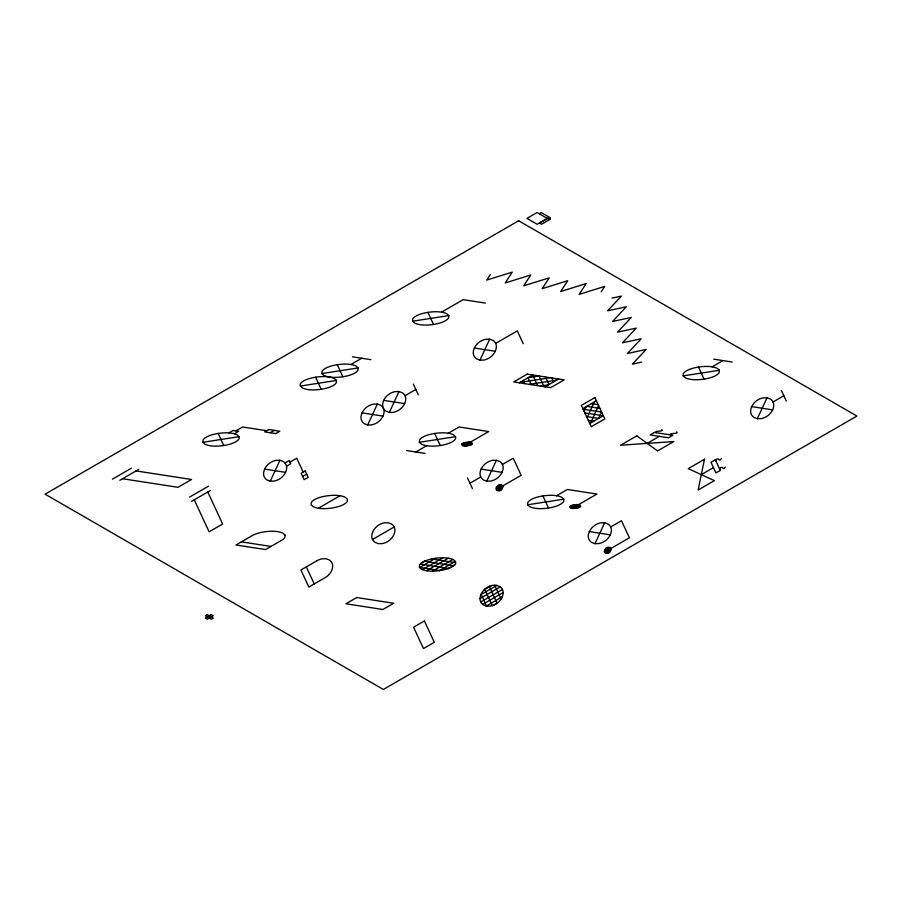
<?xml version="1.0" encoding="UTF-8"?>
<svg xmlns="http://www.w3.org/2000/svg" width="902" height="902" viewBox="0 0 902 902"><rect width="100%" height="100%" fill="white"/><g stroke="black" fill="none" stroke-linecap="round" stroke-linejoin="round"><path stroke-width="1.35" d="M239.098 436.681L239.098 438.8A14.522 8.389 0 0 1 235.772 441.766A21.422 12.369 0 0 1 230.833 443.897A32.371 18.683 0 0 1 216.288 446.152A21.422 12.369 0 0 1 210.166 445.735A13.677 7.893 0 0 1 205.036 444.212L202.882 442.284L203.074 439.996A13.677 7.893 0 0 1 206.208 437.199A21.422 12.369 0 0 1 211.147 435.068A32.371 18.683 0 0 1 225.692 432.813A21.422 12.369 0 0 1 231.814 433.231A13.677 7.893 0 0 1 236.944 434.753L239.098 436.681L202.882 442.284M300.298 386.045L300.298 383.925A14.522 8.389 0 0 1 303.624 380.948A21.422 12.369 0 0 1 308.563 378.829A32.371 18.683 0 0 1 323.108 376.574A21.422 12.369 0 0 1 329.23 376.991A21.422 12.369 0 0 0 335.352 377.408A32.371 18.683 0 0 0 349.897 375.153A21.422 12.369 0 0 0 354.836 373.033A13.677 7.893 0 0 0 357.97 370.226L358.162 367.937L356.008 366.009A13.677 7.893 0 0 0 350.878 364.498A21.422 12.369 0 0 0 344.756 364.081A32.371 18.683 0 0 0 330.211 366.325A21.422 12.369 0 0 0 325.272 368.456A14.522 8.389 0 0 0 321.946 371.421L321.946 373.541L324.1 375.469A13.677 7.893 0 0 0 329.23 376.991A13.677 7.893 0 0 1 334.36 378.513L336.514 380.441L336.322 382.73A13.677 7.893 0 0 1 333.188 385.526A21.422 12.369 0 0 1 328.249 387.657A32.371 18.683 0 0 1 313.704 389.912A21.422 12.369 0 0 1 307.582 389.495A13.677 7.893 0 0 1 302.452 387.973L300.298 386.045L336.514 380.441M412.597 321.202L412.597 319.094A14.522 8.389 0 0 1 415.923 316.117A21.422 12.369 0 0 1 420.862 313.986A32.371 18.683 0 0 1 435.407 311.742A21.422 12.369 0 0 1 441.529 312.16A13.677 7.893 0 0 1 446.659 313.682L448.813 315.599L448.621 317.899A13.677 7.893 0 0 1 445.487 320.695A21.422 12.369 0 0 1 440.548 322.826A32.371 18.683 0 0 1 426.003 325.07A21.422 12.369 0 0 1 419.881 324.652A13.677 7.893 0 0 1 414.751 323.13L412.597 321.202L448.813 315.599M455.578 436.681L455.578 438.8A14.522 8.389 0 0 1 452.252 441.766A21.422 12.369 0 0 1 447.313 443.897A32.371 18.683 0 0 1 432.768 446.152A21.422 12.369 0 0 1 426.646 445.735A13.677 7.893 0 0 1 421.516 444.212L419.362 442.284L419.554 439.996A13.677 7.893 0 0 1 422.688 437.199A21.422 12.369 0 0 1 427.627 435.068A32.371 18.683 0 0 1 442.172 432.813A21.422 12.369 0 0 1 448.294 433.231A13.677 7.893 0 0 1 453.424 434.753L455.578 436.681L419.362 442.284M563.818 499.178L563.818 501.286A14.522 8.389 0 0 1 560.492 504.263A21.422 12.369 0 0 1 555.553 506.394A32.371 18.683 0 0 1 541.008 508.638A21.422 12.369 0 0 1 534.886 508.221A13.677 7.893 0 0 1 529.756 506.698L527.602 504.782L527.794 502.482A13.677 7.893 0 0 1 530.928 499.685A21.422 12.369 0 0 1 535.867 497.554A32.371 18.683 0 0 1 550.412 495.311A21.422 12.369 0 0 1 556.534 495.728A13.677 7.893 0 0 1 561.664 497.25L563.818 499.178L527.602 504.782M683.197 375.886L683.197 373.766A14.522 8.389 0 0 1 686.523 370.801A21.422 12.369 0 0 1 691.462 368.67A32.371 18.683 0 0 1 706.007 366.415A21.422 12.369 0 0 1 712.129 366.832A13.677 7.893 0 0 1 717.259 368.354L719.413 370.282L719.221 372.571A13.677 7.893 0 0 1 716.087 375.379A21.422 12.369 0 0 1 711.148 377.498A32.371 18.683 0 0 1 696.603 379.753A21.422 12.369 0 0 1 690.481 379.336A13.677 7.893 0 0 1 685.351 377.814L683.197 375.886L719.413 370.282M721.42 458.599L719.875 460.223L718.206 458.904L716.684 458.994L715.827 460.832M725.388 467.135L723.832 468.769L722.164 467.439L720.653 467.529L719.796 469.378M270.262 481.183L279.958 460.279L283.296 461.52A13.677 7.893 0 0 1 285.934 464.485A21.422 12.369 0 0 1 286.656 468.014A32.371 18.683 0 0 1 282.754 476.414A21.422 12.369 0 0 1 279.068 479.266A13.677 7.893 0 0 1 274.231 481.07L270.262 481.183L266.924 479.943A13.677 7.893 0 0 1 264.286 476.978A21.422 12.369 0 0 1 263.564 473.437A32.371 18.683 0 0 1 267.466 465.049A21.422 12.369 0 0 1 271.152 462.196A14.522 8.389 0 0 1 276.294 460.279L279.958 460.279M367.678 424.943L377.374 404.028L380.712 405.28A13.677 7.893 0 0 1 383.35 408.234A13.677 7.893 0 0 0 385.988 411.199L389.326 412.44L392.99 412.44A14.522 8.389 0 0 0 398.132 410.523A21.422 12.369 0 0 0 401.818 407.67A32.371 18.683 0 0 0 405.72 399.27A21.422 12.369 0 0 0 404.998 395.741A13.677 7.893 0 0 0 402.36 392.776L399.022 391.536L395.053 391.648A13.677 7.893 0 0 0 390.216 393.452A21.422 12.369 0 0 0 386.53 396.305A32.371 18.683 0 0 0 382.628 404.705A21.422 12.369 0 0 0 383.35 408.234A21.422 12.369 0 0 1 384.072 411.774A32.371 18.683 0 0 1 380.17 420.174A21.422 12.369 0 0 1 376.484 423.027A14.522 8.389 0 0 1 371.342 424.943L367.678 424.943L364.34 423.703A13.677 7.893 0 0 1 361.702 420.738A21.422 12.369 0 0 1 360.98 417.198A32.371 18.683 0 0 1 364.882 408.809A21.422 12.369 0 0 1 368.568 405.945A13.677 7.893 0 0 1 373.405 404.141L377.374 404.028M389.326 412.44L399.022 391.536M479.977 360.101L489.673 339.197L493.011 340.437A13.677 7.893 0 0 1 495.649 343.403A21.422 12.369 0 0 1 496.371 346.943A32.371 18.683 0 0 1 492.469 355.332A21.422 12.369 0 0 1 488.783 358.184A14.522 8.389 0 0 1 483.641 360.101L479.977 360.101L476.639 358.861A13.677 7.893 0 0 1 474.001 355.895A21.422 12.369 0 0 1 473.279 352.366A32.371 18.683 0 0 1 477.181 343.966A21.422 12.369 0 0 1 480.867 341.114A13.677 7.893 0 0 1 485.704 339.31L489.673 339.197M486.742 481.183L496.438 460.279L499.776 461.52A13.677 7.893 0 0 1 502.414 464.485A21.422 12.369 0 0 1 503.136 468.014A32.371 18.683 0 0 1 499.234 476.414A21.422 12.369 0 0 1 495.548 479.266A13.677 7.893 0 0 1 490.711 481.07L486.742 481.183L483.404 479.943A13.677 7.893 0 0 1 480.766 476.978A21.422 12.369 0 0 1 480.044 473.437A32.371 18.683 0 0 1 483.946 465.049A21.422 12.369 0 0 1 487.632 462.196A14.522 8.389 0 0 1 492.774 460.279L496.438 460.279M584.09 411.289L586.266 406.599M587.055 417.682L594.384 401.909M590.494 423.094L598.612 405.607M601.578 412.011L598.612 418.415L586.559 416.6M594.982 543.68L604.678 522.765L608.016 524.006A13.677 7.893 0 0 1 610.654 526.971A21.422 12.369 0 0 1 611.376 530.511A32.371 18.683 0 0 1 607.474 538.9A21.422 12.369 0 0 1 603.788 541.752A13.677 7.893 0 0 1 598.951 543.568L594.982 543.68L591.644 542.429A13.677 7.893 0 0 1 589.006 539.475A21.422 12.369 0 0 1 588.284 535.935A32.371 18.683 0 0 1 592.186 527.535A21.422 12.369 0 0 1 595.872 524.682A14.522 8.389 0 0 1 601.014 522.765L604.678 522.765M757.342 418.697L767.038 397.782L770.376 399.022A13.677 7.893 0 0 1 773.014 401.988A21.422 12.369 0 0 1 773.736 405.528A32.371 18.683 0 0 1 769.834 413.917A21.422 12.369 0 0 1 766.148 416.769A14.522 8.389 0 0 1 761.006 418.686L757.342 418.697L754.004 417.446A13.677 7.893 0 0 1 751.366 414.492A21.422 12.369 0 0 1 750.644 410.951A32.371 18.683 0 0 1 754.546 402.551A21.422 12.369 0 0 1 758.232 399.699A13.677 7.893 0 0 1 763.069 397.895L767.038 397.782M490.26 274.682L486.764 280.082L512.246 272.133L505.244 282.935L530.726 274.997L523.735 285.799L549.205 277.85L542.215 288.651L567.685 280.714L560.694 291.515L586.176 283.566L579.174 294.379L604.656 286.43L601.16 291.831M539.261 213.763L541.29 212.59L550.491 217.901L548.461 219.073L537.118 212.545L526.971 218.408L537.118 224.271L547.266 218.408M112.446 479.142L131.388 468.217M119.842 480.292L138.784 469.356M228.871 432.904L233.099 430.457L238.647 431.325L234.362 433.794M235.873 430.885L242.638 426.984L266.665 430.705M350.878 364.498L361.702 358.241M441.529 312.16L463.177 299.656L485.355 303.083M270.183 432.734L274.242 430.389M189.567 497.115L208.509 486.178M191.551 501.388L210.493 490.451M284.964 463.008L289.249 460.539L290.737 463.741L286.509 466.176M289.993 462.14L296.758 458.227L303.196 472.107M404.998 395.741L415.822 389.495M495.649 343.403L517.297 330.899L523.239 343.707M302.655 476.47L306.714 474.136M519.248 382.798L532.778 374.995L537.615 385.639M318.406 508.221L340.054 495.728A13.677 7.893 0 0 1 345.184 497.25L347.338 499.178L347.338 501.286A14.522 8.389 0 0 1 344.012 504.263A21.422 12.369 0 0 1 339.073 506.394A32.371 18.683 0 0 1 324.528 508.638A21.422 12.369 0 0 1 318.406 508.221A13.677 7.893 0 0 1 313.276 506.698L311.122 504.782L311.314 502.482A13.677 7.893 0 0 1 314.448 499.685A21.422 12.369 0 0 1 319.387 497.554A32.371 18.683 0 0 1 333.932 495.311A21.422 12.369 0 0 1 340.054 495.728M415.822 451.981L426.646 445.735M448.294 433.231L459.118 426.984L488.692 431.562L467.044 444.055M545.112 386.8L558.642 378.998M582.839 408.583L596.369 400.77M372.526 539.475L394.174 526.971A13.677 7.893 0 0 0 391.536 524.006L388.198 522.765L384.534 522.765A14.522 8.389 0 0 0 379.392 524.682A21.422 12.369 0 0 0 375.706 527.535A32.371 18.683 0 0 0 371.804 535.935A21.422 12.369 0 0 0 372.526 539.475A13.677 7.893 0 0 0 375.164 542.429L378.502 543.68L382.471 543.568A13.677 7.893 0 0 0 387.308 541.752A21.422 12.369 0 0 0 390.994 538.9A32.371 18.683 0 0 0 394.896 530.511A21.422 12.369 0 0 0 394.174 526.971M469.942 483.224L480.766 476.978M502.414 464.485L513.238 458.227L521.164 475.309L499.516 487.802M589.761 423.523L603.291 415.709M712.129 366.832L722.953 360.586M420.918 563.434L425.361 560.864M419.622 567.505L435.553 558.304M422.486 569.613L442.961 557.797M426.646 570.718L448.294 558.214A13.677 7.893 0 0 1 453.424 559.736L455.578 561.664L455.578 563.784A14.522 8.389 0 0 1 452.252 566.749A21.422 12.369 0 0 1 447.313 568.88A32.371 18.683 0 0 1 432.768 571.135A21.422 12.369 0 0 1 426.646 570.718A13.677 7.893 0 0 1 421.516 569.196L419.362 567.268L419.554 564.979A13.677 7.893 0 0 1 422.688 562.183A21.422 12.369 0 0 1 427.627 560.052A32.371 18.683 0 0 1 442.172 557.797A21.422 12.369 0 0 1 448.294 558.214M556.534 495.728L567.358 489.482L596.932 494.048L575.284 506.552M647.185 443.389L659.362 436.354M432.532 571.135L452.781 559.454M439.342 570.639L455.307 561.416M447.809 568.722L454.958 564.596M773.014 401.988L783.838 395.741M484.216 589.75L491.376 585.612M480.901 594.632L496.867 585.421M480.044 598.556L500.283 586.875M480.766 601.961L502.414 589.468A13.677 7.893 0 0 0 499.776 586.503L496.438 585.263L492.774 585.263A14.522 8.389 0 0 0 487.632 587.179A21.422 12.369 0 0 0 483.946 590.032A32.371 18.683 0 0 0 480.044 598.421A21.422 12.369 0 0 0 480.766 601.961A13.677 7.893 0 0 0 483.404 604.926L486.742 606.167L490.711 606.054A13.677 7.893 0 0 0 495.548 604.25A21.422 12.369 0 0 0 499.234 601.397A32.371 18.683 0 0 0 503.136 592.997A21.422 12.369 0 0 0 502.414 589.468M610.654 526.971L621.478 520.725L629.404 537.795L607.756 550.299M701.305 474.632L713.482 467.608M482.671 604.363L503.147 592.546M486.336 606.02L502.267 596.82M493.371 605.276L497.825 602.705M612.03 298.111L621.388 296.093L607.632 310.795L626.338 306.759L612.582 321.473L631.299 317.436L617.532 332.139L636.248 328.102L622.481 342.816L641.198 338.769L627.442 353.483L646.148 349.446L632.392 364.149L641.75 362.13M321.946 373.541L358.162 367.937M528.087 377.701L539.17 375.976M519.969 382.38L550.265 377.701M529.339 384.365L556.669 380.137M540.433 386.079L548.551 384.827M713.707 359.154L732.198 362.018M474.373 348.037L495.277 351.273M751.738 406.622L772.642 409.858M352.457 356.82L370.947 359.672M591.408 403.634L598.173 404.682M586.717 406.34L599.898 408.369M583.132 409.215L601.611 412.067M584.846 412.913L603.224 415.754M588.273 420.298L593.843 421.166M383.722 400.375L404.626 403.611M362.074 412.868L382.978 416.104M406.577 450.549L425.067 453.413M481.138 469.108L502.042 472.344M264.658 469.108L285.562 472.344M589.378 531.605L610.282 534.841M136.078 470.923L191.528 479.492L177.998 487.305L122.548 478.725M431.72 558.981L455.578 562.668M424.425 561.281L453.672 565.802M420.264 564.066L448.598 568.452M419.475 567.369L439.984 570.549M241.386 541.865L270.95 546.443M676.5 431.878C679.826 434.437 667.739 432.453 671.088 435.001M661.707 429.589C665.033 432.148 652.958 430.164 656.295 432.712M209.365 615.694L211.361 616.844M207.212 616.945L209.208 618.096M781.357 390.408L786.318 401.074M698.509 367.046L704.101 379.122M551.877 377.949L553.693 381.85M545.473 376.957L549.002 384.556M539.069 375.965L544.019 386.631M528.008 377.735L531.222 384.658M523.318 380.441L524.817 383.666M542.914 495.942L548.506 508.006M427.909 312.374L433.501 324.438M467.462 477.891L472.422 488.568M413.341 384.151L418.302 394.828M434.674 433.445L440.266 445.52M494.713 585.263L501.106 599.029M489.279 586.356L497.115 603.246M484.69 589.288L492.289 605.648M481.059 594.26L486.55 606.099M337.258 364.701L342.85 376.777M315.61 377.205L321.202 389.281M306.33 566.862L314.246 583.944M218.194 433.445L223.786 445.52M207.787 492.007L222.647 524.017L209.117 531.83L194.257 499.821M461.61 444.258L462.252 445.475A4.104 2.368 0 0 0 463.797 445.938A6.427 3.709 0 0 0 465.635 446.062L469.998 445.385A6.427 3.709 0 0 0 471.475 444.742A4.104 2.368 0 0 0 472.411 443.908L471.825 442.634A4.104 2.368 0 0 0 470.292 442.183A6.427 3.709 0 0 0 468.454 442.059L464.09 442.735A6.427 3.709 0 0 0 462.602 443.367A4.352 2.514 0 0 0 461.61 444.258M462.512 444.224L463.053 445.238A3.416 1.973 0 0 0 464.338 445.622A5.356 3.089 0 0 0 465.872 445.723L469.502 445.16A5.356 3.089 0 0 0 470.743 444.63A3.416 1.973 0 0 0 471.52 443.931L471.036 442.871A3.416 1.973 0 0 0 469.75 442.499A5.356 3.089 0 0 0 468.217 442.386L464.586 442.95A5.356 3.089 0 0 0 463.346 443.491A3.631 2.097 0 0 0 462.512 444.224M463.425 444.19L463.853 445.002A2.74 1.578 0 0 0 464.88 445.306A4.284 2.469 0 0 0 466.097 445.396L469.006 444.945A4.284 2.469 0 0 0 469.998 444.517A2.74 1.578 0 0 0 470.63 443.953L470.235 443.107A2.74 1.578 0 0 0 469.209 442.803A4.284 2.469 0 0 0 467.98 442.724L465.071 443.175A4.284 2.469 0 0 0 464.079 443.604A2.909 1.68 0 0 0 463.425 444.19M464.327 444.156L464.643 444.765A2.052 1.184 0 0 0 465.421 444.99A3.213 1.86 0 0 0 466.334 445.058L468.521 444.72A3.213 1.86 0 0 0 469.254 444.404A2.052 1.184 0 0 0 469.728 443.987L469.435 443.344A2.052 1.184 0 0 0 468.668 443.119A3.213 1.86 0 0 0 467.743 443.062L465.567 443.401A3.213 1.86 0 0 0 464.823 443.716A2.176 1.263 0 0 0 464.327 444.156M465.229 444.122C468.815 446.355 469.683 441.506 465.229 444.122M466.131 444.088L467.946 443.919L466.131 444.088M569.85 506.755L570.492 507.973A4.104 2.368 0 0 0 572.037 508.424A6.427 3.709 0 0 0 573.875 508.548L578.238 507.871A6.427 3.709 0 0 0 579.715 507.24A4.104 2.368 0 0 0 580.651 506.394L580.065 505.131A4.104 2.368 0 0 0 578.532 504.68A6.427 3.709 0 0 0 576.694 504.545L572.33 505.221A6.427 3.709 0 0 0 570.842 505.864A4.352 2.514 0 0 0 569.85 506.755M570.752 506.721L571.293 507.736A3.416 1.973 0 0 0 572.578 508.108A5.356 3.089 0 0 0 574.112 508.221L577.742 507.657A5.356 3.089 0 0 0 578.983 507.127A3.416 1.973 0 0 0 579.76 506.417L579.276 505.368A3.416 1.973 0 0 0 577.99 504.985A5.356 3.089 0 0 0 576.457 504.883L572.826 505.447A5.356 3.089 0 0 0 571.586 505.977A3.631 2.097 0 0 0 570.752 506.721M571.665 506.687L572.093 507.499A2.74 1.578 0 0 0 573.12 507.803A4.284 2.469 0 0 0 574.337 507.882L577.246 507.431A4.284 2.469 0 0 0 578.238 507.003A2.74 1.578 0 0 0 578.87 506.45L578.475 505.605A2.74 1.578 0 0 0 577.449 505.3A4.284 2.469 0 0 0 576.22 505.221L573.311 505.661A4.284 2.469 0 0 0 572.319 506.09A2.909 1.68 0 0 0 571.665 506.687M572.567 506.653L572.883 507.262A2.052 1.184 0 0 0 573.661 507.488A3.213 1.86 0 0 0 574.574 507.544L576.761 507.217A3.213 1.86 0 0 0 577.494 506.89A2.052 1.184 0 0 0 577.968 506.473L577.675 505.842A2.052 1.184 0 0 0 576.908 505.616A3.213 1.86 0 0 0 575.983 505.548L573.807 505.887A3.213 1.86 0 0 0 573.063 506.202A2.176 1.263 0 0 0 572.567 506.653M573.469 506.62C577.054 508.852 577.923 504.004 573.469 506.62M574.371 506.586L576.186 506.405L574.371 506.586M285.1 535.111L284.908 537.4A13.677 7.893 0 0 1 281.774 540.197L265.538 549.566L235.974 545L252.21 535.619A21.422 12.369 0 0 1 257.149 533.488A32.371 18.683 0 0 1 271.694 531.244A21.422 12.369 0 0 1 277.816 531.661A13.677 7.893 0 0 1 282.946 533.183L285.1 535.111M704.473 459.276L698.137 489.989L714.373 480.619L688.237 468.657L704.473 459.276M496.382 487.317L496.055 488.613A6.427 3.709 0 0 0 496.269 489.673A4.104 2.368 0 0 0 497.058 490.564L499.156 490.936A4.352 2.514 0 0 0 500.7 490.361A6.427 3.709 0 0 0 501.805 489.504L502.978 486.99A6.427 3.709 0 0 0 502.764 485.93A4.104 2.368 0 0 0 501.974 485.039L499.776 484.701A4.104 2.368 0 0 0 498.321 485.242A6.427 3.709 0 0 0 497.216 486.099L496.382 487.317M496.901 487.396L496.63 488.478A5.356 3.089 0 0 0 496.81 489.369A3.416 1.973 0 0 0 497.464 490.102L499.223 490.417A3.631 2.097 0 0 0 500.509 489.933A5.356 3.089 0 0 0 501.422 489.222L502.403 487.125A5.356 3.089 0 0 0 502.222 486.234A3.416 1.973 0 0 0 501.557 485.502L499.731 485.22A3.416 1.973 0 0 0 498.524 485.671A5.356 3.089 0 0 0 497.6 486.381L496.901 487.396M497.419 487.475L497.205 488.343A4.284 2.469 0 0 0 497.352 489.053A2.74 1.578 0 0 0 497.87 489.639L499.28 489.887A2.909 1.68 0 0 0 500.306 489.504A4.284 2.469 0 0 0 501.038 488.94L501.828 487.26A4.284 2.469 0 0 0 501.681 486.55A2.74 1.578 0 0 0 501.151 485.964L499.685 485.738A2.74 1.578 0 0 0 498.716 486.099A4.284 2.469 0 0 0 497.983 486.663L497.419 487.475M497.949 487.565L497.78 488.207A3.213 1.86 0 0 0 497.893 488.737A2.052 1.184 0 0 0 498.287 489.188L499.336 489.369A2.176 1.263 0 0 0 500.103 489.087A3.213 1.86 0 0 0 500.666 488.658L501.241 487.396A3.213 1.86 0 0 0 501.14 486.866A2.052 1.184 0 0 0 500.745 486.426L499.652 486.246A2.052 1.184 0 0 0 498.919 486.516A3.213 1.86 0 0 0 498.366 486.945L497.949 487.565M498.468 487.644C499.37 491.489 502.11 484.43 498.468 487.644M498.986 487.723C499.437 489.639 500.813 486.122 498.986 487.723M604.622 549.814L604.295 551.111A6.427 3.709 0 0 0 604.509 552.171A4.104 2.368 0 0 0 605.298 553.061L607.396 553.433A4.352 2.514 0 0 0 608.94 552.858A6.427 3.709 0 0 0 610.045 552.001L611.218 549.476A6.427 3.709 0 0 0 611.004 548.416A4.104 2.368 0 0 0 610.214 547.525L608.016 547.187A4.104 2.368 0 0 0 606.561 547.728A6.427 3.709 0 0 0 605.456 548.585L604.622 549.814M605.141 549.893L604.87 550.975A5.356 3.089 0 0 0 605.05 551.855A3.416 1.973 0 0 0 605.704 552.599L607.463 552.903A3.631 2.097 0 0 0 608.749 552.43A5.356 3.089 0 0 0 609.662 551.72L610.643 549.611A5.356 3.089 0 0 0 610.462 548.732A3.416 1.973 0 0 0 609.797 547.988L607.971 547.706A3.416 1.973 0 0 0 606.764 548.157A5.356 3.089 0 0 0 605.84 548.878L605.141 549.893M605.659 549.972L605.445 550.84A4.284 2.469 0 0 0 605.592 551.539A2.74 1.578 0 0 0 606.11 552.137L607.52 552.385A2.909 1.68 0 0 0 608.546 552.001A4.284 2.469 0 0 0 609.278 551.426L610.068 549.746A4.284 2.469 0 0 0 609.921 549.047A2.74 1.578 0 0 0 609.391 548.45L607.925 548.224A2.74 1.578 0 0 0 606.956 548.585A4.284 2.469 0 0 0 606.223 549.16L605.659 549.972M606.189 550.051L606.02 550.705A3.213 1.86 0 0 0 606.133 551.235A2.052 1.184 0 0 0 606.527 551.674L607.576 551.866A2.176 1.263 0 0 0 608.343 551.573A3.213 1.86 0 0 0 608.906 551.145L609.481 549.882A3.213 1.86 0 0 0 609.38 549.352A2.052 1.184 0 0 0 608.985 548.912L607.892 548.743A2.052 1.184 0 0 0 607.159 549.014A3.213 1.86 0 0 0 606.606 549.442L606.189 550.051M606.708 550.13C607.61 553.975 610.35 546.928 606.708 550.13M607.226 550.209C607.677 552.137 609.053 548.608 607.226 550.209M518.65 220.764L45.1 494.161L383.35 689.455L856.9 416.047L518.65 220.764M548.461 217.901L539.576 223.031L541.606 224.203L550.491 219.073L548.461 217.901M268.695 429.532L264.636 431.878L275.73 433.591L279.789 431.246L268.695 429.532M305.226 470.934L301.167 473.279L304.143 479.672L308.202 477.338L305.226 470.934M527.23 374.127L513.7 381.941L550.66 387.657L564.19 379.855L527.23 374.127M207.212 614.6L205.306 615.694L211.361 619.189L213.267 618.096L207.212 614.6M211.271 614.6L205.306 618.039L207.302 619.189L213.267 615.75L211.271 614.6M594.88 397.568L581.35 405.381L591.25 426.725L604.78 418.911L594.88 397.568M317.154 560.616L300.918 569.996L308.834 587.067L325.07 577.686A21.422 12.369 0 0 0 328.756 574.833A32.371 18.683 0 0 0 332.658 566.445A21.422 12.369 0 0 0 331.936 562.904A13.677 7.893 0 0 0 329.298 559.939L325.96 558.699L321.991 558.812A13.677 7.893 0 0 0 317.154 560.616M356.752 597.541L345.928 603.788L382.888 609.504L393.712 603.258L356.752 597.541M636.823 435.846L620.587 445.216L673.783 441.563L657.547 450.932L636.823 435.846M654.446 432.43L650.116 434.933L668.607 437.786L672.937 435.294L654.446 432.43M424.402 620.971L413.578 627.228L423.478 648.561L434.302 642.314L424.402 620.971M715.331 459.772L711.001 462.264L715.962 472.941L720.292 470.438L715.331 459.772"/></g></svg>
